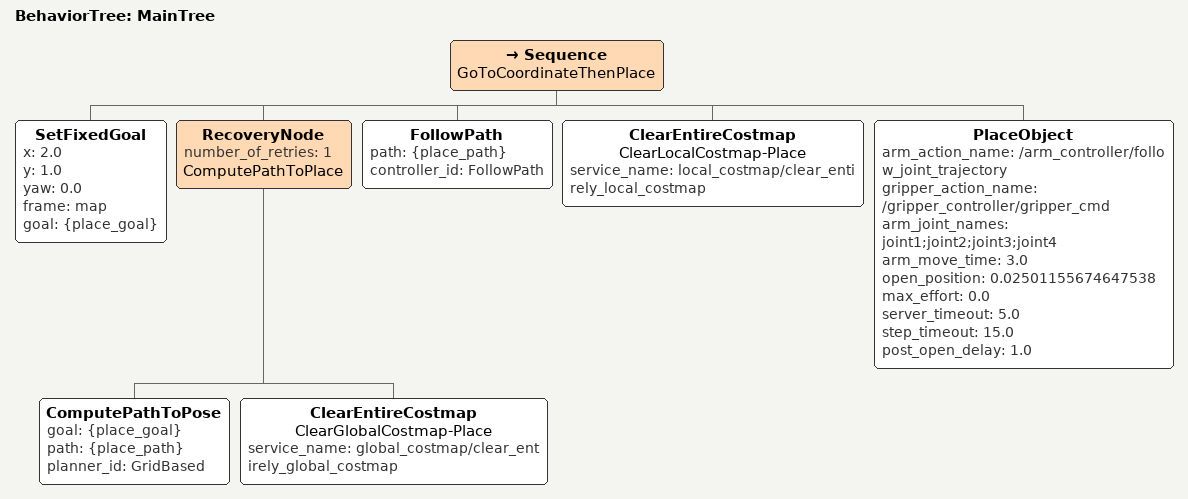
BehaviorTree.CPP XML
<root main_tree_to_execute="MainTree">
  <BehaviorTree ID="MainTree">
    <Sequence name="GoToCoordinateThenPlace">

      <SetFixedGoal x="2.0" y="1.0" yaw="0.0" frame="map" goal="{place_goal}"/>

      <RecoveryNode number_of_retries="1" name="ComputePathToPlace">
        <ComputePathToPose goal="{place_goal}" path="{place_path}" planner_id="GridBased"/>
        <ClearEntireCostmap name="ClearGlobalCostmap-Place"
                            service_name="global_costmap/clear_entirely_global_costmap"/>
      </RecoveryNode>

      <FollowPath path="{place_path}" controller_id="FollowPath"/>

      <ClearEntireCostmap name="ClearLocalCostmap-Place"
                          service_name="local_costmap/clear_entirely_local_costmap"/>

      <PlaceObject arm_action_name="/arm_controller/follow_joint_trajectory"
                   gripper_action_name="/gripper_controller/gripper_cmd"
                   arm_joint_names="joint1;joint2;joint3;joint4"
                   arm_move_time="3.0"
                   open_position="0.02501155674647538"
                   max_effort="0.0"
                   server_timeout="5.0"
                   step_timeout="15.0"
                   post_open_delay="1.0"/>

    </Sequence>
  </BehaviorTree>
</root>
